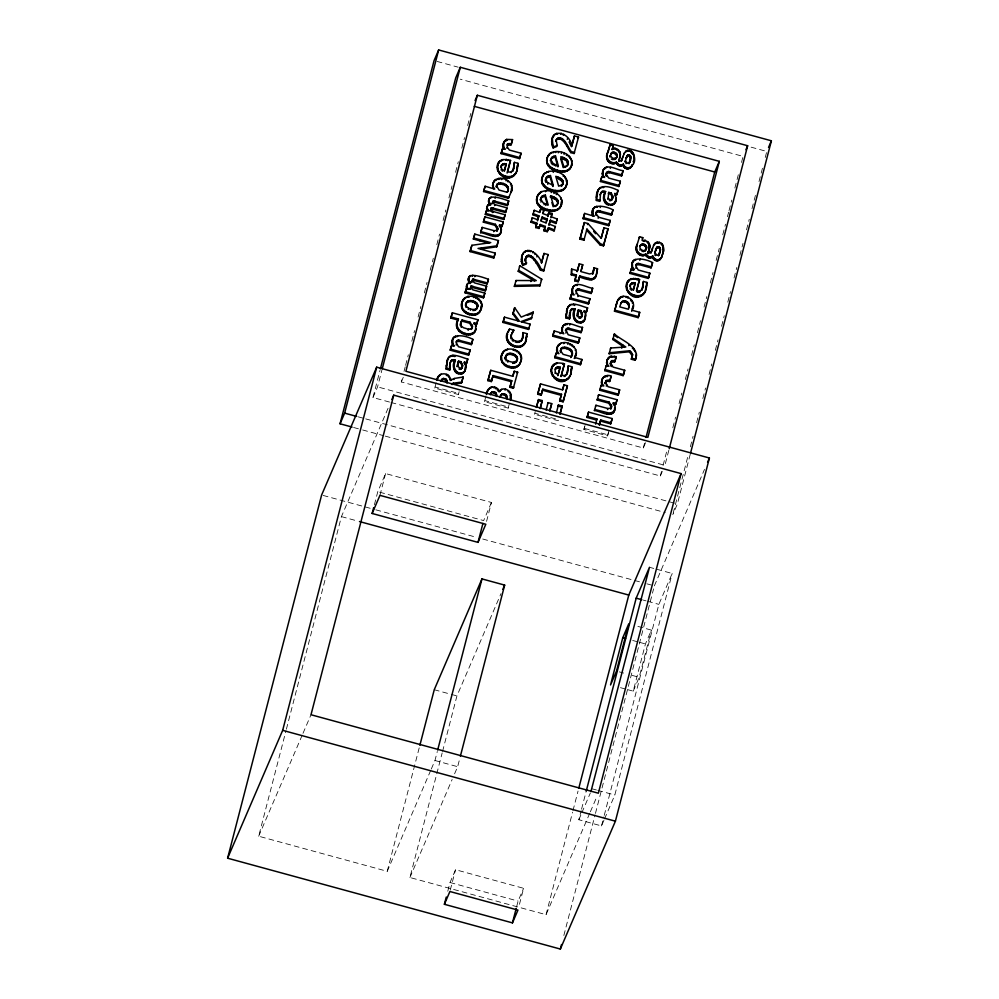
<?xml version="1.0" encoding="UTF-8"?>
<svg xmlns="http://www.w3.org/2000/svg" width="999" height="999" viewBox="0 0 999 999"><rect width="100%" height="100%" fill="white"/><g stroke="black" fill="none" stroke-linecap="round" stroke-linejoin="round"><path stroke-width="0.75" stroke-dasharray="5 3.75" d="M430.681 770.454L387.237 871.315L258.691 836.213L286.001 730.694M286.388 729.183L341.421 516.62L388.186 408.004M389.523 402.06L372.977 397.54L379.995 370.404M372.977 397.54L377.56 386.875L381.855 370.292M645.591 442.682L643.294 448.002L401.298 381.943L402.472 377.41M404.033 371.378L405.207 366.858M405.594 365.347L408.329 354.795M411.838 341.208L414.573 330.657M418.094 317.083L420.816 306.518M424.338 292.944L427.072 282.392M430.194 270.329L433.316 258.254M436.825 244.68L439.56 234.128M443.081 220.554L445.804 209.99M448.938 197.927L452.06 185.864M455.569 172.29L458.304 161.726M461.813 148.152L464.547 137.6M467.669 125.524L470.791 113.461M374.4 504.757L377.784 491.683L385.577 473.563L491.458 502.472L485.814 524.263M379.945 495.354L385.577 473.563M434.752 388.074L435.202 387.038L458.866 393.494L458.429 394.53L434.752 388.074L436.126 382.767M458.429 394.53L459.165 391.683M484.515 401.66L484.965 400.624L508.628 407.08L508.179 408.116L484.515 401.66L486.038 395.779M387.237 871.315L419.493 746.753M508.179 408.116L509.627 402.56M431.293 769.03L434.965 760.501L437.3 751.498M589.747 813.211L546.053 914.672L409.927 877.509L442.17 752.946M442.557 751.448L456.93 695.916L500.986 593.631M534.527 414.285L534.964 413.249L558.641 419.717L558.191 420.741L534.527 414.285L535.239 411.551M454.595 773.8L457.654 766.695L459.99 757.692M447.777 891.22L450.037 882.504L455.544 869.717L523.601 888.298L518.718 907.192M450.274 890.059L455.544 869.717M608.741 431.993L607.554 435.876L583.891 429.42L584.989 425.137M583.891 429.42L585.064 425.537M607.554 435.876L608.666 431.605M516.595 906.892L518.094 901.086L523.601 888.298M643.294 448.002L644.855 441.97M546.053 914.672L572.589 812.162M572.976 810.651L578.046 791.058M391.021 402.46L660.339 475.986L661.513 471.466M663.074 465.434L667.357 448.851M672.827 427.747L675.561 417.195M679.07 403.633L681.805 393.082M685.314 379.508L688.049 368.956M691.558 355.382L694.293 344.83M697.414 332.779L700.536 320.716M704.045 307.143L706.78 296.591M710.289 283.029L713.024 272.477M716.146 260.414L719.268 248.351M722.776 234.777L725.511 224.226M727.459 216.696L728.633 212.175M729.02 210.664L731.755 200.112M734.877 188.049L739.16 171.466M741.508 162.425L743.069 156.393L460.214 79.171M668.831 450.262L664.922 465.334L377.56 386.875M603.933 820.304L601.51 825.923L578.833 819.729L581.168 810.676M581.555 809.178L586.238 791.083M563.848 935.489L595.054 814.934M595.454 813.423L653.571 588.886M673.189 513.124L688.398 454.358M690.346 446.815L693.081 436.263M696.59 422.702L699.325 412.162M702.834 398.589L705.556 388.049M709.078 374.488L711.8 363.936M715.309 350.374L718.044 339.822M721.553 326.261L724.287 315.709M727.796 302.148L730.531 291.596M734.04 278.034L736.775 267.482M739.884 255.432L743.006 243.369M746.515 229.807L749.25 219.268M751.985 208.716L755.494 195.155M759.003 181.593L762.899 166.521M765.246 157.48L766.807 151.448L748.738 146.516M690.259 454.245L677.384 503.971L672.789 514.635M627.547 689.61L633.229 691.158L645.441 643.943L651.41 630.094L637.237 626.223M633.229 691.158L639.185 677.31L651.41 630.094M601.51 825.923L603.858 816.87M604.245 815.371L658.865 604.37L672.165 573.476L655.157 568.831M604.545 818.893L614.822 795.017L672.165 573.476M401.298 381.943L403.596 376.611M258.691 836.213L302.385 734.752M302.997 733.328L311.001 714.747M491.458 502.472L483.653 520.579L377.784 491.683M409.927 877.509L452.147 779.482M660.339 475.986L663.773 467.994M654.357 585.864L704.52 469.368M578.833 819.729L581.243 814.11M581.855 812.699L590.322 793.044M590.359 811.787L597.127 796.066M437.075 61.426L458.154 67.183M584.328 428.384L608.004 434.852M358.191 416.833L364.223 418.481M365.721 418.893L674.375 503.159M353.609 427.485L361.139 429.545M362.637 429.957L383.716 435.714M385.227 436.113L665.272 512.574M649.487 567.282L653.733 568.443M323.127 495.429L374.313 509.415M375.824 509.827L476.698 537.362M482.717 539.01L640.809 582.167M646.828 583.816L651.348 585.039M341.421 516.62L357.967 521.128M643.269 600.112L646.103 600.886M647.514 601.273L658.865 604.37M632.679 640.459L638.361 642.007M639.772 642.394L645.441 643.943M619.343 671.89L623.588 673.051M632.105 675.374L639.185 677.31M620.466 687.674L626.136 689.223M434.253 689.722L449.85 693.98M451.261 694.367L456.93 695.916M592.132 788.823L596.391 789.984M597.814 790.371L614.822 795.017M434.965 760.501L457.654 766.695M450.037 882.504L518.094 901.086"/><path stroke-width="1.5" d="M474.125 332.892L475.399 330.694C470.142 341.071 450.836 330.657 457.904 320.13M474.575 331.868C467.882 337.437 454.258 330.756 457.467 321.441L457.03 322.477M494.617 180.369L493.344 182.567C498.076 172.727 516.77 181.556 511.238 191.833L511.588 188.037M575.287 356.368L574.3 358.529C582.742 348.027 563.236 335.876 557.38 346.84L558.641 344.63M632.105 310.252C638.923 299.55 620.079 289.448 616.87 302.51L617.32 301.473L614.485 311.213L638.149 317.67L639.71 312.325L632.105 310.252L631.668 311.288M517.932 163.324L516.72 171.054L517.932 163.324L514.41 162.362L513.349 169.443L514.41 162.362M571.828 366.758L570.616 374.488L571.828 366.758L568.306 365.796L567.245 372.877L568.306 365.796M642.807 287.512L641.508 290.484L641.957 289.448L639.747 291.146L636.563 291.109L639.56 279.495C613.261 272.64 632.142 312.2 645.516 290.996L645.079 292.02L646.927 282.417L643.418 281.456L642.357 288.549L643.418 281.456M623.401 164.111L622.964 165.147C624.175 170.492 631.605 169.643 632.454 164.523C631.043 169.081 624.387 168.769 623.401 164.111L620.854 165.16L618.843 164.56L616.42 162.1L615.983 163.124C609.465 166.333 603.871 157.642 607.892 152.198L607.442 153.222L610.089 144.83L613.311 145.717L612.15 149.525L613.311 145.717M616.42 162.1C611.301 164.785 605.294 158.966 607.417 153.671L606.967 154.708M652.884 256.031L652.447 257.068C653.271 261.451 659.927 262.25 661.151 257.742C659.09 261.301 653.683 259.827 652.884 256.031L650.337 257.08L648.326 256.481L645.903 254.021L645.466 255.057C638.91 258.266 633.403 249.55 637.374 244.118L636.45 246.628M645.903 254.021C640.784 256.706 634.777 250.899 636.9 245.604M593.581 271.815L593.144 272.852L593.98 267.819L597.514 268.781L595.978 276.086L596.428 275.062C594.43 283.316 584.378 278.421 579.395 276.998L578.159 281.743L574.725 280.806L576.398 275.025L571.69 273.738L571.628 269.068L577.522 270.679L579.295 263.811L582.742 264.747L580.956 271.616L589.61 273.976L593.019 273.164L592.582 274.201L593.98 267.819M620.391 154.158L619.617 158.154L620.391 154.158C620.404 150.337 616.221 147.253 612.599 148.501M649.25 243.519L649.874 246.079L649.1 250.087L648.563 242.457L645.067 240.284L642.082 240.422L642.794 237.637L639.572 236.763L639.135 237.787M497.315 230.382L497.789 228.247L495.429 224.3L483.791 221.116L483.341 222.153L494.992 225.324L497.352 229.27M497.752 229.345L496.865 231.281L497.789 228.247M611.101 408.229L611.588 406.094L609.228 402.147L597.589 398.963L597.14 400L608.791 403.184L611.151 407.117M611.55 407.192L610.664 409.128L611.588 406.094M472.465 326.124L471.965 328.271L472.465 326.124L470.092 322.19L462.05 319.992L460.414 325.599L461.413 321.141M496.765 184.99L496.278 187.15L497.415 183.791C502.297 180.869 511.613 186.189 507.305 192.133L508.266 189.623M560.352 350.287L560.314 351.411L561.45 348.052C567.045 344.792 576.423 351.523 570.691 357.542L571.79 355.357L571.341 356.393M596.241 213.287L596.216 215.509L596.291 212.163L598.513 210.614L611.863 214.111L612.961 209.865C606.306 205.969 588.448 202.198 592.857 215.871L593.206 208.903L592.757 209.94M605.943 175.15L606.43 173.002L606.356 176.336L606.381 174.113M606.081 380.694L605.119 383.628L606.081 380.694L610.039 380.469L611.138 376.211C605.207 372.977 599.063 380.082 602.385 385.614L602.172 379.595M610.239 363.037L610.189 364.048L612.025 360.589L615.109 360.889L616.208 356.618L610.214 356.406L607.255 359.802L608.341 357.767M632.017 165.559C639.235 159.553 630.082 143.107 624 153.821M663.149 245.704L663.661 250.761L661.5 257.48L663.211 251.798L663.149 245.704C661.725 241.234 654.682 240.809 653.483 245.742M610.039 155.582L609.964 157.018L611.937 152.485C614.86 150.999 618.643 154.408 616.608 157.343L617.132 154.87M646.615 246.79L646.091 249.263C648.126 246.328 644.343 242.919 641.42 244.405C637.037 247.14 642.869 253.259 645.978 249.488L644.63 251.336L645.079 250.299M464.21 372.165L465.259 370.105C460.339 380.669 448.526 367.632 455.407 360.189L451.848 360.09L450.512 362.05L451.848 360.09M464.66 371.128C457.929 377.734 450.824 366.496 455.407 360.189M501.136 166.084L501.573 169.006L504.395 171.079L506.306 163.749L502.809 163.886L500.699 167.108M584.015 320.991L585.052 318.943C580.132 329.495 568.319 316.471 575.212 309.028L571.653 308.916L570.304 310.889L571.653 308.916M584.452 319.967C577.734 326.573 570.616 315.334 575.212 309.028M601.173 192.345L600.074 194.992L600.524 193.956L599.924 201.411L596.391 200.449C595.142 184.428 605.269 184.128 618.006 190.347L617.07 193.981L614.635 193.431C622.652 210.876 595.879 207.118 605.631 191.508L602.072 191.408L600.724 193.381L602.072 191.408M614.435 203.484L615.471 201.436C609.927 209.915 600.212 198.401 605.631 191.508M522.952 332.592L522.827 337.65L520.754 341.396L522.377 338.673L522.952 332.592L526.873 333.666L525.399 342.332L526.51 339.335M510.352 392.919L510.402 399.076C514.273 392.257 503.071 384.54 499.063 391.883C497.477 383.766 486.151 386.663 486.413 394.318L488.099 389.985M458.116 362.088L460.576 362.749L461.95 365.384L462.15 367.407L461.063 369.143L462.662 365.422L461.026 361.725L458.566 361.051L457.192 366.558L458.566 361.051M577.272 316.77L577.922 310.914L580.382 311.588L581.942 316.246L579.42 317.17L577.722 315.746L578.359 309.877L580.831 310.552L582.205 313.187L581.518 317.27L582.392 315.209M612.437 197.79L611.288 200.474L612.812 197.702L612.612 195.679L611.238 193.044L608.778 192.37L608.341 193.406L610.801 194.081L612.437 197.79L612.874 196.753M646.166 289.123L645.716 290.147L646.915 283.991M629.22 304.807L628.583 307.892C631.106 304.008 626.286 299.238 622.365 301.361L620.704 303.646L622.365 301.361M506.868 398.851L506.643 395.479L504.383 393.731L501.698 394.18L500.237 396.428L501.698 394.18M496.528 396.466L496.303 393.244L494.18 391.745L491.82 392.033L490.484 394.093L491.82 392.033M466.92 284.815L467.37 289.173C464.997 286.838 467.257 281.543 470.766 282.517L470.317 283.554M486.625 208.679L487.187 206.481L486.625 208.679L487.649 210.826L488.099 209.802L487.062 207.642M468.706 277.909L469.143 282.342C464.135 269.742 484.39 277.947 488.436 279.258L487.05 283.966L473.301 280.244L472.402 280.157L471.978 282.08L472.852 279.121L487.487 282.929M488.986 199.575L489.423 204.008C484.415 191.408 504.67 199.613 508.716 200.924L507.317 205.619L493.581 201.91L492.682 201.81L492.257 203.746L493.131 200.787L507.767 204.595M557.754 202.872L557.642 203.846C559.877 199.5 554.133 196.628 550.674 195.879L550.237 196.915L556.381 200L557.754 202.872L558.204 201.835M557.779 176.935L557.33 177.972L562.212 181.343L562.712 184.266C564.947 179.92 559.203 177.035 555.744 176.299L558.691 186.201L562.624 184.428L561.263 186.376L561.7 185.352M561.388 158.067L566.52 160.827L567.782 164.685C570.017 160.327 564.273 157.455 560.814 156.706L563.761 166.621L563.311 167.645L560.789 159.153M540.372 199.138L540.259 200.112L542.282 195.979L545.354 195.092L548.226 205.045L543.131 202.822L540.709 199.076M545.929 180.469L545.491 181.493L545.891 178.521L547.14 182.355L553.296 185.452L552.859 186.488L549.987 176.548L550.424 175.512L547.352 176.398L545.442 179.545M550.511 159.965L550.399 160.939L552.422 156.806L555.494 155.931L558.366 165.871L553.271 163.649L550.836 159.902M475.711 328.521L475.499 330.294L475.899 325.861L474.25 322.814L473.813 323.851L476.548 324.488L477.947 319.792L452.36 312.799L450.824 318.082L458.004 320.042M497.315 230.245L494.143 230.694L482.167 227.41L480.619 232.692C486.301 232.954 497.365 241.034 500.836 232.605L500.387 233.641L501.248 227.922L499.6 224.925L499.15 225.961L501.898 226.598L503.284 221.903L484.89 216.87L483.341 222.153M615.072 409.215L614.185 411.488L615.047 405.781L613.386 402.784L612.949 403.808L615.684 404.445L617.082 399.75L598.688 394.73L598.239 395.754M452.235 340.684L452.684 339.648L452.909 345.654C447.964 331.73 466.171 335.402 472.877 339.373L471.341 344.643L459.353 341.371L456.193 341.808L458.429 340.122L471.778 343.619M556.83 348.264L557.28 347.24L557.504 353.246L556.593 350.087L557.817 345.804M572.04 289.51L572.477 288.486L572.714 294.493L571.803 291.333L572.927 287.237L572.477 288.274C575.961 279.87 587 287.949 592.682 288.199L591.133 293.481L579.145 290.209L575.998 290.647L578.234 288.948L591.583 292.445M602.459 172.003L602.897 170.979L603.121 176.985L602.222 173.826L603.346 169.73L602.897 170.767C606.381 162.362 617.419 170.429 623.101 170.692L621.553 175.974L609.565 172.702L606.418 173.139L608.653 171.441L622.002 174.937M631.942 263.936L632.379 262.899L632.604 268.906C627.659 254.982 645.866 258.654 652.584 262.625L651.036 267.894L639.048 264.623L635.901 265.06L638.136 263.361L651.485 266.858M503.596 142.982L503.796 149.001L502.897 145.866L504.033 141.758L503.146 144.018M606.805 361.039L607.242 360.002L607.454 366.021L606.555 362.887L607.692 358.778M446.615 362.4L447.627 359.578L446.178 369.118L449.712 370.08L449.862 363.661L450.949 361.026M449.712 370.08L450.299 362.637M566.421 311.238L567.432 308.404L565.971 317.957L569.505 318.918L569.655 312.5M569.505 318.918L570.754 309.852M525.736 257.692L525.262 261.376C525.874 246.166 539.847 263.699 540.859 269.106L544.118 269.992L543.668 271.029L540.409 270.13C537.974 266.321 531.118 250.774 525.299 258.729M556.156 140.185L557.18 145.454L556.73 146.491L553.146 147.914C546.016 128.821 567.932 128.908 571.977 145.529L571.528 146.553L569.717 143.406M492.794 184.003L493.244 182.967L493.369 188.736L492.557 185.714L493.781 181.543M631.018 157.842L629.02 163.736L630.756 156.319L628.184 154.808L625.986 158.267L626.885 156.094M660.501 249.762L658.503 255.657L660.501 249.762L659.54 247.252L656.955 247.19L654.77 252.66M562.35 327.647L562.437 333.379L561.663 330.382L562.787 326.411L561.9 328.683M507.829 190.659C508.803 185.352 500.849 182.655 496.978 184.815L496.328 186.026M561.45 348.052L561.013 349.088C564.885 346.915 572.839 349.613 571.853 354.92L572.302 353.896M465.684 304.52C467.37 298.826 478.471 302.048 477.26 307.68C480.669 300.587 465.134 297.128 465.534 305.582L466.133 303.484M516.883 360.439C517.894 355.269 509.478 352.635 506.131 355.607C509.09 349.638 521.715 356.094 516.071 362.063L517.332 359.403M465.796 365.172L465.247 369.892L465.796 365.172L464.41 362.113L463.973 363.137L466.408 363.698L467.794 359.028C461.888 357.804 449.7 350.599 447.19 360.602M505.157 358.341L505.756 356.243L505.269 359.29L505.606 357.305M585.601 313.998L585.052 318.731L585.601 313.998L584.215 310.939L583.766 311.975L586.201 312.525L587.587 307.854C581.68 306.631 569.505 299.438 566.982 309.44M525.699 260.352L526.311 263.998L522.727 265.422L521.303 261.463L522.452 254.62L522.002 255.657C526.473 243.931 539.91 254.957 541.558 263.037L544.03 253.446L548.114 254.558L543.668 271.029M522.727 265.422L521.928 256.181L521.478 257.218M553.146 147.914L552.347 138.674L551.898 139.71M536.513 199.987C536.925 185.352 561.538 189.573 561.95 201.935C561.55 216.596 536.9 212.375 536.513 199.987L537.924 195.105M541.583 180.407C541.995 165.759 566.608 169.992 567.02 182.355C566.62 197.103 541.97 192.732 541.583 180.407L542.994 175.512M546.653 160.827C547.065 146.079 571.678 150.474 572.09 162.762C571.69 177.522 547.04 173.139 546.653 160.827L547.415 157.692L546.977 158.716M560.551 206.83L561.8 199.962M571.653 163.799L571.328 165.909L571.778 164.872M446.178 369.118L447.065 361.376M515.184 174.513L516.52 171.89C503.196 193.107 484.215 153.559 510.564 160.402L507.554 172.015L510.739 172.04L512.949 170.354L512.499 171.391L513.798 168.419M515.621 173.476C510.089 180.782 495.279 174.338 497.864 165.085L497.427 166.121M571.053 373.464L569.967 376.361L570.417 375.324C556.93 396.566 538.336 356.893 564.46 363.836L561.001 376.486L564.46 363.836M569.08 377.947L569.517 376.91C563.473 384.902 547.327 376.461 552.372 366.795M565.971 317.957L566.858 310.202M596.391 200.449L597.852 190.896L597.402 191.933M644.193 293.606L644.63 292.57C639.098 299.875 624.288 293.444 626.873 284.191L626.423 285.214M521.191 340.372C517.357 343.406 509.852 339.847 511.438 334.603L510.988 335.639L513.836 330.194L509.54 329.033L508.066 332.043L509.54 329.033M461.575 305.319C461.201 289.81 487.624 296.191 480.844 309.715C476.486 321.99 455.469 311.651 462.987 300.474M501.198 358.067C500.824 342.57 527.247 348.951 520.467 362.475C516.108 374.737 495.092 364.41 502.609 353.234M526.073 340.372L526.873 333.666M480.394 310.751L481.718 304.021M520.017 363.511L521.428 358.653M632.18 355.656L629.32 351.785L609.115 353.771L609.552 352.734L629.77 350.749L632.617 354.62L631.331 359.24L635.077 360.264C641.72 347.053 620.991 340.584 614.435 333.903L613.985 334.927L617.682 337.6M525.849 341.296C521.216 354.957 499.537 342.582 508.516 331.006M524.5 343.981L524.937 342.957C519.168 350.936 504.158 343.444 507.579 333.853L507.13 334.89M574.85 357.392L576.061 353.134M510.427 400.149L510.851 398.039M471.066 286.026L470.204 288.961L471.066 286.026L485.701 289.835L486.638 286.201L474.712 282.942L472.427 281.056M491.346 207.68L490.921 209.59L493.194 211.526L492.757 212.562L490.484 210.614L491.346 207.68L505.981 211.501L506.918 207.867L494.992 204.608L492.707 202.71M631.331 359.24L632.617 354.62M227.61 858.203L321.616 495.029L376.685 367.17L709.415 458.004L615.409 821.19L560.339 949.05L227.61 858.203L282.667 730.344L376.685 367.17M352.098 427.072L340.06 423.788L434.066 60.602L438.661 49.95L771.39 140.797L690.646 452.734M340.06 423.788L344.643 413.136L438.661 49.95M380.382 368.893L455.706 77.934L460.289 67.283L747.652 145.742L669.218 448.751M382.242 368.793L460.289 67.283M393.731 395.154L311.001 714.747L598.364 793.206L681.093 473.601L393.731 395.154L391.883 399.438M477.335 95.267L405.894 371.278L647.876 437.35L719.33 161.338L477.335 95.267L475.049 100.587M372.14 513.474L379.945 495.354L485.814 524.263L478.009 542.37L372.14 513.474L373.651 507.654M511.688 190.797L508.391 198.302L483.578 191.521L485.114 186.251L494.705 189.048L493.818 187.7M450.824 318.082L452.36 312.799M483.578 191.521L485.114 186.251M473.339 239.023L474.787 234.103L498.451 240.559L497.102 245.779L478.034 248.426L495.204 253.122L493.756 258.042L470.079 251.586L471.89 245.304L490.771 242.632L473.776 237.999L473.339 239.023L488.823 243.257M470.079 251.586L471.89 245.304M473.776 237.999L474.787 234.103M456.643 340.784L456.168 342.794L458.504 346.728L470.154 349.912L468.606 355.182L450.212 350.162L451.598 345.467L454.345 346.104L453.346 344.63M470.641 287.924L472.914 289.86L484.852 293.119L483.454 297.827L465.059 292.807L466.321 288.624L469.018 289.285L467.819 288.137M493.194 211.526L505.132 214.785L503.733 219.48L485.339 214.46L486.6 210.277L489.298 210.939L488.099 209.802M503.596 142.782L506.555 139.385L512.549 139.598L511.451 143.868L507.492 144.081L507.33 147.14L509.415 150.062L521.053 153.247L519.492 158.629L501.086 153.609L502.534 148.726L505.244 149.301L504.233 147.977M450.212 350.162L451.598 345.467M465.059 292.807L466.321 288.624M480.619 232.692L482.167 227.41M483.791 221.116L484.89 216.87M485.339 214.46L486.6 210.277M501.086 153.609L502.534 148.726M504.333 170.642L506.306 163.749M507.492 144.081L507.042 145.117L511.001 144.892L511.738 142.058M507.105 173.052L509.74 162.887M463.136 377.01L461.838 382.043L453.396 383.166L451.86 384.478L461.388 383.067L463.136 377.01L454.258 378.484L450.199 380.494C450.986 371.541 437.05 371.728 436.875 380.332L438.136 377.098M466.408 363.698L467.794 359.028M468.606 355.182L470.154 349.912M471.341 344.643L472.877 339.373M476.548 324.488L477.947 319.792M483.454 297.827L484.852 293.119M470.616 287.063L485.252 290.871L486.638 286.201M487.05 283.966L488.436 279.258M493.756 258.042L495.204 253.122M481.406 248.014L480.956 249.038L496.665 246.815L497.677 242.894M501.898 226.598L503.284 221.903M503.733 219.48L505.132 214.785M490.896 208.716L505.531 212.525L506.918 207.867M507.317 205.619L508.716 200.924M519.492 158.629L521.053 153.247M487.899 380.656L490.759 370.292L512.899 376.336L514.223 371.241L517.669 372.177L513.324 388.249L509.89 387.312L511.775 380.681L493.069 375.574L491.333 381.593L487.899 380.656L490.759 370.292M502.972 322.44L503.409 321.416L528.995 328.396L528.558 329.433L502.972 322.44L504.07 318.206L504.507 317.17L519.48 321.253L513.299 312.962L514.672 307.655L521.203 317.108L533.216 312.088L531.343 318.669L521.815 322.178M503.409 321.416L504.507 317.17M514.348 286.388L514.797 285.364L540.259 284.877L539.822 285.914L514.348 286.388L516.058 280.507L536.288 280.594L518.693 270.329L518.244 271.366L534.69 280.969M518.244 271.366L519.867 265.771L541.733 279.208L539.822 285.914M548.501 227.61L548.051 228.646L554.045 230.931L554.495 229.895L548.501 227.61L547.252 231.706L543.943 230.794L545.267 226.398L540.197 224.475L538.985 228.459L535.676 227.56L536.513 224.288L530.981 222.178L532.305 217.732L537.849 219.842L538.886 215.821L533.341 213.711L532.904 214.748L538.436 216.858L537.4 220.879M532.904 214.748L534.228 210.302L539.772 212.412L540.571 209.315L543.881 210.227L543.006 213.636L548.064 215.559L547.627 216.583L548.838 212.562L552.16 213.474L551.298 216.795L557.305 219.068L555.968 223.501L549.974 221.216L550.412 220.18L556.418 222.477L555.968 223.501M491.333 381.593L493.069 375.574M518.156 321.104L512.849 313.986L514.672 307.655M539.585 212.412L540.571 209.315M535.676 227.56L536.962 223.252L531.418 221.141L530.981 222.178M538.985 228.459L540.197 224.475M540.983 220.754L542.12 217.045L547.19 218.968L546.141 222.989L541.083 221.066L542.12 217.045M542.844 213.524L543.881 210.227M543.943 230.794L545.267 226.398M546.041 222.677L547.19 218.968M548.064 215.559L548.838 212.562M547.252 231.706L547.789 229.658M549.974 221.216L548.926 225.25L550.412 220.18M550.849 217.819L552.16 213.474M541.47 262.7L544.03 253.446M571.528 146.553L574.45 135.939L578.533 137.05L574.088 153.521L570.829 152.622C567.444 148.714 563.673 135.527 556.331 139.897L556.78 138.861C564.123 134.49 567.882 147.677 571.278 151.598L574.537 152.485L574.088 153.521M571.977 145.529L574.45 135.939M512.787 376.086L514.223 371.241M509.89 387.312L511.775 380.681M419.88 745.254L434.253 689.722L481.968 578.908L504.657 585.102L460.377 756.193M528.558 329.433L530.094 324.151L520.891 321.641L531.78 317.632L531.343 318.669M554.045 230.931L555.382 226.486L549.375 224.213M478.009 542.37L482.904 523.488M437.687 749.999L481.968 578.908M537.662 394.243L540.521 383.878L562.662 389.922L563.985 384.827L567.432 385.764L563.086 401.835L559.652 400.899L561.538 394.268L542.832 389.16L541.096 395.179L537.662 394.243L540.521 383.878M562.35 327.447C565.821 319.043 576.86 327.11 582.542 327.372L581.443 331.618L568.094 328.122L565.871 329.67L568.169 334.74L579.807 337.912L578.271 343.194L552.684 336.201L554.22 330.931L563.811 333.766L562.887 332.342M596.665 214.473L598.588 217.22L610.227 220.404L608.691 225.687L583.104 218.694L584.64 213.424L594.218 216.259L593.306 214.835M552.684 336.201L554.22 330.931M583.104 218.694L584.64 213.424M536.301 407.442L538.511 399.563L542.282 400.587L540.209 408.603M579.882 239.086L580.319 238.049L584.365 239.148L583.916 240.185L579.882 239.086L584.328 222.552L587.961 223.539L601.248 238.386L603.995 227.772L608.041 228.871L603.458 245.879L600.087 244.955L586.525 230.12L586.962 229.083L600.536 243.918L603.908 244.842M536.738 406.406L538.511 399.563M580.319 238.049L584.328 222.552M541.096 395.179L542.832 389.16M540.109 408.291L542.282 400.587M583.916 240.185L586.962 229.083M574.737 357.505L581.93 359.465L580.394 364.735L554.807 357.754L556.193 353.047L558.941 353.683L557.942 352.21M576.448 289.61L575.961 291.621L578.309 295.567L589.947 298.738L588.411 304.021L570.004 299.001L571.403 294.293L574.15 294.93L573.151 293.456M606.805 175.312L608.728 178.059L620.367 181.231L618.831 186.513L600.424 181.493L601.823 176.786L604.57 177.422L603.571 175.949M554.807 357.754L556.193 353.047M570.004 299.001L571.403 294.293M574.725 280.806L576.398 275.025M600.424 181.493L601.823 176.786M580.869 271.278L582.742 264.747M578.159 281.743L579.832 275.961L590.397 278.746L593.019 278.609L595.779 276.361L595.342 277.397M546.128 410.052L548.051 402.634L551.723 403.633L549.812 411.064M560.202 367.182L557.854 375.549L560.202 367.182C554.845 364.947 552.897 373.514 558.291 374.513M550.137 409.128L551.723 403.633M608.778 192.37L608.141 198.227L609.84 199.663L611.725 199.438M601.148 238.087L603.995 227.772M556.343 412.999L558.416 404.995L562.175 406.031L560.052 414.235M562.549 389.672L563.985 384.827M559.652 400.899L561.538 394.268M559.964 413.898L562.175 406.031M563.086 401.835L567.432 385.764M578.271 343.194L579.807 337.912M566.308 328.783L565.422 330.706L567.657 329.146L580.993 332.655L581.73 329.82M586.201 312.525L587.587 307.854M588.411 304.021L589.947 298.738M591.133 293.481L592.682 288.199M603.458 245.879L608.041 228.871M608.691 225.687L610.227 220.404M596.728 211.276L595.841 213.199L598.064 211.638L611.413 215.147L612.961 209.865M618.831 186.513L620.367 181.231M621.553 175.974L623.101 170.692M580.394 364.735L581.93 359.465M444.393 904.295L449.9 891.508L517.957 910.089L512.45 922.876L444.393 904.295L446.278 897.027M586.987 417.42L587.437 416.383L596.94 418.981L596.503 420.017L586.987 417.42L588.548 412.1L612.212 418.569L610.664 423.876L600.362 421.066L599.363 424.925M587.437 416.383L588.548 412.1M614.485 311.213L616.658 303.521L616.208 304.558M614.635 410.464C611.163 418.881 600.087 410.814 594.417 410.539L595.953 405.269L607.941 408.541L611.113 408.104M597.14 400L598.688 394.73M605.569 382.592L608.004 386.675L619.642 389.847L618.081 395.229L599.675 390.209L601.111 385.327L603.833 385.914L602.822 384.578M610.639 363.012L613.074 367.083L624.712 370.267L623.139 375.649L604.745 370.629L606.181 365.746L608.903 366.321L607.892 364.997M609.115 353.771L610.776 348.002L625.811 347.003L613.249 338.461L612.812 339.485L624.387 347.39M612.812 339.485L614.435 333.903M636.351 264.036L635.864 266.034L638.211 269.98L649.85 273.164L648.314 278.434L629.907 273.414L631.306 268.706L634.053 269.343L633.603 270.379L630.856 269.742L631.306 268.706M639.572 236.763L636.925 245.155M595.616 424.125L596.94 418.981M605.169 382.617L606.505 381.206L609.59 381.506L611.138 376.211M611.151 361.101L610.701 362.137L614.66 361.913L616.208 356.618M633.341 289.747L635.302 282.842L631.818 282.979L629.707 286.201L630.144 285.177L630.581 288.099L633.403 290.185L635.302 282.842M629.033 306.868L628.408 309.24L619.742 306.88L621.153 302.61M599.462 425.187L600.799 420.03L611.101 422.852M636.488 290.697L639.56 279.495M610.664 423.876L612.212 418.569M615.684 404.445L617.082 399.75M618.081 395.229L619.642 389.847M623.139 375.649L624.712 370.267M638.149 317.67L639.71 312.325M648.314 278.434L649.85 273.164M651.036 267.894L652.584 262.625M512.45 922.876L516.221 908.353M646.028 437.45L714.735 171.99L719.33 161.338M578.833 788.036L628.783 595.067L681.093 473.601M622.764 637.749L610.539 684.964L616.508 671.116L628.721 623.9L622.764 637.749L625.599 638.523M586.238 791.083L636.176 598.176L649.487 567.282L590.921 791.633M560.339 949.05L561.513 944.53M622.976 156.269L621.341 161.214L624.45 152.785M652.459 248.189L650.824 253.134L653.933 244.705M516.071 172.927L517.157 170.017M464.81 371.141L465.696 368.868M584.615 319.967L585.489 317.694M499.95 397.327L500.686 395.392M474.95 331.73L475.949 329.258M620.054 157.13L618.681 159.84L619.218 160.527L620.017 160.964L622.165 159.378M648.463 251.736L648.913 250.699L648.264 253.484L647.714 252.797L649.537 249.051M490.259 394.755L490.921 393.057M655.469 250.187L656.368 248.027M504.682 140.747L504.245 141.771L507.33 140.097M502.897 145.866L503.346 144.83M505.082 140.984L505.531 139.947M503.134 147.527L503.583 146.491M506.106 140.422L506.555 139.385M498.476 163.361L498.039 164.398L499.338 161.938M497.14 167.982L497.577 166.945M500.399 160.802L498.888 162.962M507.917 144.605L508.366 143.569M497.252 169.755L497.689 168.719M501.648 159.977L501.211 161.014L503.071 159.453M506.893 148.177L507.33 147.14M509.228 144.505L509.665 143.481M497.739 171.416L498.189 170.379M492.557 185.714L493.007 184.69M501.748 164.785L501.298 165.809L503.896 164.523L505.856 164.773M512.1 140.634L512.549 139.598M494.168 181.393L495.691 179.458M498.601 172.927L499.05 171.89M492.782 187.288L493.219 186.251M502.372 164.91L502.809 163.886M511.001 144.892L511.451 143.868M501.136 170.042L501.573 169.006M499.8 174.276L500.237 173.239M503.896 164.523L504.345 163.486M488.536 200.612L489.76 197.989M505.856 160.29L506.293 159.253M488.399 201.786L488.848 200.762M490.372 197.465L489.323 199.026M498.076 179.495L498.513 178.459M486.75 207.517L488.586 204.445L491.046 204.183L489.86 202.972M490.671 198.139L491.121 197.103M502.26 171.229L502.709 170.192M487.737 205.232L487.287 206.269L488.586 204.445M488.686 202.897L489.135 201.86M496.978 184.815L497.415 183.791M501.323 175.449L501.76 174.425M507.604 160.639L508.054 159.603M499.8 179.395L500.237 178.359M486.913 209.753L487.362 208.716M489.697 204.108L489.26 205.132L490.596 205.207M498.226 184.141L498.676 183.104M501.698 179.57L502.135 178.534M503.146 176.423L503.583 175.399M500.137 184.016L500.586 182.979M510.114 161.426L510.564 160.402M493.581 201.91L494.018 200.874M495.067 198.351L495.516 197.315M490.484 210.614L490.921 209.59M505.244 177.16L505.694 176.124M491.795 208.816L492.232 207.78M494.792 202.198L495.242 201.174M502.784 184.515L503.234 183.479M493.007 209.103L493.444 208.079M494.542 205.632L494.992 204.608M479.87 240.809L480.319 239.785M507.417 177.597L507.854 176.561M506.068 180.831L506.518 179.795M505.282 185.527L505.731 184.503M511.151 172.69L511.588 171.653M513.861 166.633L514.298 165.597M509.39 177.66L509.827 176.623M507.954 181.893L508.404 180.869M506.993 186.963L507.442 185.926M511.151 177.372L511.6 176.336M507.542 187.8L507.979 186.763M468.256 278.946L469.493 276.336M468.131 280.132L468.568 279.096M469.043 277.36L470.092 275.799M512.712 176.736L513.161 175.712M517.457 165.934L517.907 164.897M507.867 188.699L508.304 187.675M468.406 281.231L468.856 280.195M470.841 275.449L469.655 276.835M517.332 167.645L517.769 166.608M507.967 189.66L508.404 188.636M514.06 175.787L514.51 174.75M466.346 287.013L466.783 285.989M510.539 184.653L510.976 183.616M517.082 169.38L517.532 168.356M466.633 288.099L467.082 287.063M468.981 283.479L469.418 282.442M472.315 276.261L472.764 275.225M511.251 186.276L511.7 185.24M494.992 225.324L495.429 224.3M461.9 303.334L462.35 302.31M462.537 301.511L463.873 298.938M463.424 299.975L464.997 297.714M472.402 280.157L472.852 279.121M511.588 189.897L512.025 188.873M493.706 231.718L494.143 230.694M508.391 198.302L508.828 197.265L484.028 190.497M461.65 307.18L462.025 304.283M473.301 280.244L473.751 279.221M474.8 276.686L475.237 275.662M492.969 236.064L493.419 235.027L497.365 235.289L500.199 233.616L499.762 234.653M462.112 308.903L462.1 306.144M471.516 287.15L471.953 286.126M496.928 228.084L497.365 227.048M474.513 280.544L474.962 279.508M467.932 296.216L467.495 297.252L469.293 297.003M458.454 319.006L457.467 321.166L458.454 319.006L451.261 317.045M456.68 324.4L457.13 323.376M462.912 310.452L462.549 307.867M472.727 287.45L473.176 286.413M466.508 302.847L466.958 301.81M505.531 212.525L505.981 211.501M456.68 326.273L457.117 325.237M467.145 302.272L467.582 301.236M495.704 236.451L496.153 235.414M467.919 301.86L468.369 300.824M500.137 227.447L500.586 226.411M457.018 328.034L457.467 326.998M464.048 311.825L464.498 310.801L463.361 309.428M466.009 307.405L465.984 304.545M453.121 338.411L452.684 339.448L453.758 337.412M496.915 236.326L497.365 235.289M451.998 342.495L452.447 341.471M454.557 336.638L453.309 338.436M500.811 228.958L501.248 227.922M457.742 329.645L458.179 328.621M469.917 301.573L470.354 300.537M498.014 235.989L498.451 234.952M460.452 323.626L460.901 322.602M460.964 322.178L462.05 319.992M455.494 336.076L455.057 337.113L456.131 336.775M460.302 324.638L460.751 323.601M452.247 344.131L452.697 343.094M465.522 313.012L465.971 311.988L464.498 310.801M498.963 235.427L499.4 234.403M501.51 229.558L500.836 232.405L501.286 231.368M437.687 378.122L438.948 375.799M438.499 376.835L439.922 374.787M458.841 331.119L459.29 330.082M468.206 309.403L468.643 308.379L466.446 306.368M473.526 297.552L473.963 296.516M498.014 241.596L498.451 240.559M441.071 374.076L439.473 375.824M461.276 327.335L460.851 324.563M457.342 336.651L457.792 335.614M467.307 313.986L467.744 312.949L465.971 311.988M448.326 358.104L447.877 359.141L449.138 356.955M472.49 301.998L472.927 300.974M496.665 246.815L497.102 245.779M449.65 357.13L450.087 356.106M460.327 332.392L460.764 331.368M446.066 365.946L446.516 364.922M456.943 341.296L457.38 340.259M470.392 310.252L470.829 309.228L474.513 309.553L476.898 308.279L476.448 309.303L477.709 306.643M475.561 298.264L476.011 297.24M450.724 356.581L451.173 355.544M456.143 345.017L456.58 343.981M457.992 341.146L458.429 340.122M469.355 314.697L469.805 313.674C473.813 315.035 479.133 314.048 480.844 309.715M474.725 302.872L475.174 301.835M441.645 379.945L443.306 378.396L446.253 379.258L447.402 381.993L446.953 383.029L445.816 380.294L444.418 379.57L442.857 379.433L440.734 381.118M451.948 356.318L452.385 355.282M462.212 333.466L462.662 332.43M442.857 379.433L443.306 378.396M459.353 341.371L459.79 340.347M477.347 299.225L477.784 298.202M453.296 356.343L453.733 355.307M472.989 310.664L473.426 309.628M449.425 366.858L449.875 365.821M471.615 315.172L472.065 314.136M476.386 304.108L476.835 303.072M444.418 379.57L444.867 378.546M451.411 361.114L452.984 359.727M474.075 310.589L474.513 309.553M446.353 375.399L446.803 374.363M454.782 356.631L455.219 355.594M476.948 304.857L477.397 303.833M478.833 300.412L479.27 299.375M464.535 334.278L464.985 333.254M472.015 327.148L469.655 323.214L470.092 322.19M475.462 309.29L475.012 310.327L475.811 309.89M477.297 305.719L477.734 304.683M447.365 375.961L447.814 374.937M452.535 360.764L453.858 360.926L454.308 359.89M473.663 315.259L474.1 314.235M477.41 306.656L477.847 305.632M445.816 380.294L446.253 379.258M479.995 301.773L480.432 300.749M468.144 330.282L468.581 329.258L471.765 328.446L471.316 329.483L472.415 327.235M485.252 290.871L485.701 289.835M466.583 334.727L467.033 333.691M446.665 381.468L447.102 380.432M454.37 363.536L454.807 362.5M475.474 315.01L475.924 313.973M448.851 377.472L449.3 376.436M453.946 365.622L454.395 364.585M480.806 303.321L481.256 302.297M471.59 325.961L472.04 324.937M552.859 137.113L552.422 138.149L553.571 135.777M453.833 367.482L454.283 366.446M477.06 314.423L477.497 313.386M553.121 136.801L554.445 134.665M468.494 334.89L468.931 333.866M551.573 141.846L552.022 140.822M453.983 369.118L454.433 368.082M449.625 379.37L450.074 378.334M555.481 133.804L553.995 135.689M478.409 313.511L478.846 312.475M481.356 306.93L481.805 305.894M551.723 143.956L552.16 142.919M454.383 370.529L454.82 369.505M479.52 312.287L479.97 311.251M481.031 308.928L481.468 307.904M556.68 133.217L556.243 134.253L557.592 133.941M457.442 364.672L457.892 363.636M470.217 334.802L470.666 333.766M451.136 380.269L451.573 379.233M455.007 371.715L455.457 370.691M548.064 155.931L547.614 156.968L549 154.42M552.272 145.991L552.709 144.955M471.74 334.428L472.19 333.404M475.462 326.885L475.899 325.861M550.262 153.184L548.563 155.444M455.856 372.664L456.306 371.64M460.576 362.749L461.026 361.725M473.051 333.803L473.489 332.767M546.815 162.812L547.102 159.79M557.305 139.086L557.754 138.049M453.821 379.508L454.258 378.484M551.423 153.309L551.86 152.285M456.918 373.376L457.355 372.352M459.178 369.368L459.627 368.344L461.513 368.119M547.427 164.66L547.252 161.776M558.516 138.761L558.953 137.725M452.959 384.19L453.396 383.166M560.739 134.228L561.188 133.192M541.908 178.309L542.345 177.273M542.544 176.548L543.931 174.001M458.129 373.851L458.578 372.827M553.359 152.76L553.796 151.723M460.214 369.468L460.651 368.444M461.95 365.384L462.4 364.348M551.498 157.73L551.048 158.754L555.057 156.955L555.494 155.931M545.204 172.765L543.493 175.037M559.84 138.898L560.289 137.862M551.985 157.842L552.422 156.806M462.212 366.458L462.662 365.422M548.488 166.333L548.926 165.31L547.864 163.624M461.725 368.444L462.587 366.383M541.745 182.392L542.032 179.37M546.353 172.902L546.79 171.865M553.309 157.243L553.758 156.206M551.011 162.874L551.46 161.838M555.644 152.56L556.093 151.523M561.376 139.485L561.825 138.449M563.286 135.315L563.723 134.278M460.539 374.138L460.989 373.102M542.357 184.241L542.182 181.356M464.797 364.61L465.247 363.586M536.838 197.889L537.275 196.853M537.474 196.129L538.861 193.581M549.974 167.844L550.424 166.821L548.926 165.31M552.21 162.762L551.773 163.799L552.834 164.685L553.271 163.649M461.625 373.951L462.075 372.927M548.289 172.34L548.726 171.304M546.428 177.31L545.991 178.346L549.987 176.548M538.424 194.618L540.134 192.357M545.329 180.519L545.766 179.495M546.915 177.422L547.352 176.398M462.612 373.564L463.049 372.54M543.419 185.926L543.856 184.89L542.794 183.204M562.862 140.584L563.311 139.56M536.675 201.973L536.962 198.963M465.522 367.957L465.971 366.92M463.474 372.977L463.911 371.94M541.72 191.446L539.685 193.381M558.304 152.772L558.753 151.736M548.239 176.823L548.688 175.787M545.941 182.455L546.391 181.431M533.778 211.338L534.228 210.302M551.91 169.181L552.347 168.144L550.424 166.821M537.287 203.821L537.112 200.949M544.917 187.437L545.354 186.401L543.856 184.89M554.195 165.509L554.645 164.473M531.855 218.769L532.305 217.732M564.535 142.557L564.984 141.521M541.358 196.89L540.921 197.927L544.917 196.129L545.354 195.092M461.388 383.067L461.838 382.043M541.845 197.015L542.282 195.979M538.349 205.507L538.786 204.47L537.724 202.797M547.764 184.266L548.201 183.229M561.338 153.421L561.775 152.385M567.257 139.373L567.707 138.337M553.234 172.352L553.683 171.316M554.245 170.317L554.682 169.281C559.89 171.353 568.056 172.702 571.128 166.633L570.691 167.67M555.894 166.259L556.331 165.222M540.871 202.048L541.321 201.011M543.169 196.403L543.618 195.379M545.504 191.733L545.953 190.697M546.84 188.761L547.277 187.737L545.354 186.401M539.847 207.018L540.284 205.981L538.786 204.47M566.62 145.729L567.07 144.693M562.4 158.391L562.849 157.355M564.06 154.333L564.497 153.297M569.105 142.358L569.555 141.321M556.967 171.229L557.405 170.192M549.175 189.897L549.612 188.873C554.82 190.934 562.986 192.283 566.058 186.214L565.621 187.25M541.77 208.354L542.207 207.317L540.284 205.981M538.436 216.858L538.886 215.821M544.055 204.67L544.505 203.646M523.151 253.284L522.702 254.308L524.025 252.173M564.098 159.128L564.535 158.092M521.153 259.353L521.603 258.329M536.513 224.288L536.962 223.252M525.062 251.311L524.625 252.347L526.261 250.724M566.396 155.457L566.833 154.42M521.303 261.463L521.74 260.427M559.977 171.878L560.427 170.841M545.754 205.419L546.191 204.395M551.198 192.595L551.648 191.558M551.898 190.809L552.335 189.773M519.418 266.808L519.867 265.771M544.105 209.49L544.542 208.454C549.75 210.514 557.917 211.863 560.988 205.806M565.471 159.952L565.909 158.916M521.853 263.499L522.29 262.462M527.185 251.448L527.622 250.412M566.52 160.827L566.97 159.79M559.028 178.709L559.465 177.685M568.319 156.781L568.768 155.757M562.637 172.078L563.074 171.054M570.829 152.622L571.278 151.598M515.609 281.543L516.058 280.507M525.924 257.405L526.361 256.368M528.683 251.436L529.133 250.399M567.282 161.751L567.719 160.727M525.112 260.052L525.561 259.028M566.77 165.759L565.022 167.395L567.694 164.847L567.245 165.884L568.231 163.649M526.885 256.593L527.335 255.557M552.26 197.552L552.709 196.528M553.921 193.494L554.37 192.47M554.907 191.458L555.357 190.434M546.828 210.389L547.265 209.365M578.084 138.087L578.533 137.05M560.402 179.533L560.839 178.496M567.732 162.725L568.181 161.688M569.817 158.304L570.267 157.268M528.096 256.268L528.533 255.232M567.894 163.699L568.344 162.675M530.319 251.736L530.769 250.699M564.922 171.89L565.372 170.854M561.45 180.407L561.9 179.383M563.249 176.373L563.698 175.337M553.958 198.302L554.395 197.265M529.42 256.406L529.87 255.369M570.879 159.977L571.316 158.953M556.256 194.63L556.705 193.594M557.567 191.671L558.004 190.634M562.212 181.343L562.649 180.307M549.837 211.051L550.287 210.015M566.87 171.316L567.32 170.292M555.332 199.113L555.769 198.089M562.662 182.305L563.111 181.269M571.49 161.826L571.94 160.789M564.747 177.884L565.197 176.848M530.956 256.993L531.406 255.956M532.867 252.822L533.304 251.785M562.824 183.292L563.274 182.255M568.481 170.417L568.918 169.38M559.852 191.471L560.302 190.434M556.381 200L556.83 198.963M569.742 169.181L570.192 168.144M566.246 178.534L566.421 181.406L566.87 180.369M552.497 211.251L552.934 210.215M532.442 258.104L532.892 257.068M557.142 200.924L557.579 199.887M558.091 202.822L557.105 205.045L557.554 204.021L554.882 206.568L556.193 205.969M561.8 190.909L562.25 189.872M534.964 254.533L535.414 253.496M557.592 201.885L558.041 200.861M563.411 189.997L563.848 188.961M567.02 182.355L566.258 185.489L566.708 184.465M554.782 211.051L555.232 210.027M564.672 188.761L565.122 187.737M534.115 260.065L534.565 259.028M560.739 199.151L561.176 198.114M556.73 210.489L557.18 209.465M536.85 256.88L537.287 255.844M512.849 313.986L513.299 312.962M558.341 209.578L558.778 208.554M561.513 202.972L561.95 201.935M559.602 208.354L560.052 207.317M536.213 263.237L536.65 262.2M561.188 205.082L561.638 204.046M531.243 278.983L531.68 277.959M556.855 220.092L557.305 219.068M506.78 336.938L507.23 335.901M530.856 281.581L531.306 280.557M506.83 338.886L507.28 337.862M554.932 227.522L555.382 226.486M507.255 340.709L507.704 339.672M501.523 356.094L501.973 355.057M502.16 354.258L503.496 351.698M504.62 350.474L503.046 352.734M508.029 342.357L508.479 341.321M512.362 332.305L511.913 333.329L513.836 330.194M510.801 336.788L511.251 335.764M487.649 391.021L488.886 388.773M501.273 359.94L501.648 357.043M511.301 336.85L511.126 338.873L511.575 337.849M505.531 350.599L505.969 349.563M488.436 389.81L489.785 387.849M540.409 270.13L540.859 269.106M509.153 343.818L509.59 342.782M489.335 388.886L490.796 387.225M501.735 361.663L501.723 358.903M547.664 255.594L548.114 254.558M507.117 350.012L507.554 348.976M491.933 386.875L490.347 388.249M512.275 340.572L512.724 339.535M502.534 363.211L502.172 360.627M510.601 345.08L511.051 344.043M506.755 355.02L507.205 353.996M507.542 354.62L507.992 353.584M513.149 341.246L513.598 340.222M503.671 364.585L504.12 363.549L502.984 362.175M494.105 388.112L494.555 387.075M512.362 346.104L512.812 345.067M491.371 393.069L492.919 391.62M506.181 360.926L505.719 358.266M541.283 280.244L541.733 279.208M509.54 354.333L509.977 353.296M505.144 365.771L505.594 364.735L504.12 363.549M515.397 342.22L515.834 341.196M492.47 392.657L493.731 392.782L494.18 391.745M495.791 388.786L496.228 387.749M507.829 362.162L508.266 361.126L506.63 359.89M514.435 346.84L514.872 345.804M513.149 350.312L513.586 349.275M516.67 342.47L517.12 341.446M496.728 394.63L496.278 395.654L494.967 393.331L495.417 392.295M497.177 389.822L497.627 388.786M506.93 366.733L507.367 365.709L505.594 364.735M512.112 354.757L512.549 353.721M517.857 342.507L518.306 341.471M495.854 394.28L496.303 393.244M516.62 347.277L517.057 346.241M515.184 351.024L515.634 349.987M519.393 341.296L518.943 342.332L519.905 341.958M498.151 391.208L498.601 390.172M522.652 334.865L523.089 333.828M508.978 367.457L509.415 366.421C513.436 367.794 518.756 366.808 520.467 362.475M514.348 355.632L514.785 354.595M522.689 336.176L523.126 335.152M533.216 312.088L532.779 313.112L527.435 315.347M522.602 337.475L523.051 336.451M500.062 390.422L499.612 391.446L501.51 389.36M518.606 347.327L519.055 346.291M521.453 340.659L521.89 339.623M522.827 337.65L522.002 339.747M516.97 351.985L517.407 350.949M512.612 363.424L513.049 362.387L516.52 361.026M511.238 367.919L511.688 366.895M516.008 356.868L516.458 355.831M529.657 325.187L530.094 324.151M520.404 347.003L520.841 345.966M513.698 363.349L514.135 362.312M516.57 357.617L517.02 356.581M518.456 353.159L518.893 352.135M514.635 363.087L515.084 362.05M521.99 346.328L522.427 345.304M516.92 358.466L517.357 357.442M515.434 362.649L515.871 361.613M513.286 368.019L513.723 366.983M517.032 359.415L517.47 358.379M523.351 345.329L523.801 344.293M526.535 337.5L526.985 336.476M519.617 354.533L520.054 353.496M501.248 395.204L502.947 393.631M610.089 144.83L608.066 151.985L608.503 150.961M505.069 390.134L505.506 389.098M515.097 367.769L515.546 366.733M520.429 356.081L520.879 355.045M502.497 394.667L503.946 394.767L504.383 393.731M606.693 156.206L607.142 155.182M606.668 157.655L607.105 156.618M516.683 367.182L517.12 366.146M520.891 357.804L521.341 356.78M606.88 159.003L607.33 157.967M507.055 396.978L506.618 398.014L505.269 395.417L505.719 394.38M518.031 366.258L518.469 365.234M519.143 365.035L519.592 364.011M607.342 160.227L607.779 159.191M520.654 361.688L521.091 360.651M508.091 391.583L508.528 390.547M603.533 169.768L603.97 168.731M506.193 396.516L506.643 395.479M602.222 173.826L602.659 172.79M611.038 153.297L610.601 154.333L611.937 152.485M604.77 167.957L604.333 168.993L606.793 167.058M608.041 161.314L608.478 160.277M517.22 373.214L517.669 372.177M605.269 168.431L605.719 167.407M613.661 149.201L614.11 148.177M602.459 175.449L602.909 174.425M509.14 392.644L509.59 391.62M611.5 153.509L613.136 152.148M608.99 162.25L609.427 161.214M615.134 149.4L615.584 148.364M598.538 189.423L598.101 190.459L599.363 188.274M612.687 153.172L614.11 153.346L614.56 152.31M596.828 193.731L597.277 192.695M610.164 162.999L610.614 161.963M510.364 395.467L510.814 394.43M513.324 388.249L513.773 387.225L510.327 386.288M598.913 189.31L600.312 187.425M596.278 197.278L596.728 196.241M615.596 158.379L615.147 159.403L616.495 157.567L613.049 158.566L612.612 159.603L611.376 159.053M510.526 397.165L510.976 396.141M607.155 172.615L607.604 171.591M616.683 155.894L615.309 153.871L615.759 152.847M611.588 163.536L612.037 162.5M608.204 172.477L608.653 171.441M618.156 149.613L617.719 150.649L616.545 149.912M602.16 187.637L602.609 186.613M610.302 168.356L610.751 167.32M613.973 159.753L614.422 158.716M616.208 154.733L616.658 153.709M592.32 211.176L592.757 210.14M593.831 207.904L593.394 208.941L595.579 206.568M612.924 163.786L613.374 162.75M592.082 212.874L592.519 211.85M594.193 208.167L594.63 207.13M609.565 172.702L610.014 171.666M587.512 224.575L587.961 223.539M603.508 187.662L603.958 186.626M592.27 214.423L592.719 213.386M614.085 163.749L614.522 162.725M619.767 151.598L619.318 152.635L618.643 151.561M596.653 206.231L596.216 207.268L597.427 207.143M601.623 192.445L603.196 191.059M619.755 153.846L620.192 152.81M602.759 192.083L604.083 192.245L604.52 191.209M622.964 165.147L619.505 166.059L616.683 164.061L617.132 163.037M619.892 156.631L620.342 155.607M571.628 269.068L571.241 274.775L575.948 276.061M597.015 211.788L597.464 210.752M618.781 161.563L619.218 160.527M604.582 194.855L605.032 193.831M617.482 164.91L617.919 163.873M604.17 196.94L604.607 195.904M598.064 211.638L598.513 210.614M600.162 207.53L600.611 206.493M571.241 274.775L571.69 273.738M604.045 198.801L604.495 197.765M618.393 165.597L618.843 164.56M599.425 211.863L599.875 210.839M604.208 200.437L604.645 199.413M619.505 166.059L619.954 165.035M625.461 152.123L625.898 151.086M604.595 201.86L605.044 200.824M626.323 151.586L626.773 150.549M620.416 166.196L620.854 165.16M598.139 218.257L598.588 217.22M627.722 150.237L627.285 151.274L628.309 151.186M605.232 203.047L605.669 202.01M579.295 263.811L577.072 271.703L577.522 270.679M621.316 166.084L621.765 165.047M607.692 199.263L608.141 198.227M622.19 165.734L622.627 164.71M606.081 203.996L606.53 202.959M610.801 194.081L611.238 193.044M629.47 162.7L627.622 163.312L625.386 160.951L624.949 161.975L627.472 155.27M629.395 151.373L629.845 150.337M627.022 156.306L628.184 154.808M607.13 204.708L607.579 203.671M623.613 166.521L624.063 165.484M609.39 200.699L609.84 199.663M627.747 155.844L629.07 154.82M631.056 150.824L630.606 151.848L633.229 154.808L633.666 153.771M624.375 167.557L624.825 166.533M625.936 163.674L626.373 162.637M608.354 205.182L608.791 204.146M573.563 286.238L573.114 287.275L574.35 285.464M610.426 200.799L610.876 199.763M612.175 196.703L612.612 195.679M630.581 158.866L630.057 155.332M571.803 291.333L572.24 290.297M631.68 152.585L632.117 151.561M625.299 168.319L625.749 167.283M611.937 199.763L612.812 197.702M630.307 157.355L630.756 156.319M572.052 292.957L572.489 291.933M579.395 276.998L579.832 275.961M632.567 153.584L633.004 152.547M575.936 285.602L576.386 284.565M610.764 205.457L611.201 204.42M626.435 168.794L626.885 167.757M615.022 195.941L615.459 194.905M630.282 160.964L630.731 159.927M629.732 162.6L630.169 161.563M577.147 285.477L577.584 284.453M618.006 190.347L616.62 195.017L617.07 193.981M568.119 306.943L567.682 307.967L568.943 305.781M611.85 205.282L612.3 204.246M627.472 168.956L627.921 167.919M612.824 204.895L613.274 203.858M633.653 156.269L634.103 155.245M569.442 305.969L569.892 304.932M628.483 168.856L628.933 167.82M565.871 314.785L566.308 313.748M576.735 290.122L577.185 289.098M613.686 204.296L614.135 203.259M616.196 198.239L615.459 201.224L615.908 200.187M633.841 157.967L634.278 156.93M570.529 305.407L570.978 304.383M629.457 168.481L629.907 167.445M575.936 293.843L576.386 292.819M577.797 289.985L578.234 288.948M630.369 167.807L630.819 166.783M634.178 158.841L633.316 161.975L633.766 160.939M631.231 166.845L631.668 165.809M563.424 325.412L562.974 326.448L564.21 324.638M560.077 333.678L560.526 332.655M561.663 330.382L562.112 329.358M579.145 290.209L579.595 289.173M611.413 215.147L611.863 214.111M565.159 324.076L564.71 325.112L565.796 324.775M573.089 305.17L573.538 304.133M561.85 331.93L562.3 330.894M569.23 315.684L569.68 314.648M577.859 296.603L578.309 295.567M600.087 244.955L600.536 243.918M571.203 309.952L572.777 308.566M574.575 305.457L575.024 304.433M567.007 324.65L567.444 323.614M572.34 309.59L573.663 309.752L574.113 308.716M556.593 350.087L557.042 349.051M558.204 345.666L559.727 343.731M556.843 351.71L557.28 350.686M566.608 329.295L567.045 328.259M561.026 343.094L559.278 344.755M574.163 312.362L574.612 311.338M588.374 279.445L588.811 278.409M565.796 333.017L566.246 331.98M573.751 314.448L574.2 313.411M567.657 329.146L568.094 328.122M569.742 325.037L570.192 324.001M573.638 316.308L574.075 315.272M593.481 270.766L593.93 269.742M551.323 369.555L551.76 368.531M551.923 367.832L553.234 365.372M589.947 279.77L590.397 278.746M573.788 317.944L574.225 316.92M551.036 371.416L551.473 370.379M569.005 329.383L569.455 328.346M552.784 366.396L554.295 364.235M574.175 319.368L574.625 318.331M551.148 373.189L551.585 372.152M563.823 343.656L564.273 342.632M577.922 310.914L578.359 309.877M591.346 279.845L591.783 278.808M555.544 363.411L553.858 365.272M562.262 348.401L562.712 347.365M577.247 313.511L577.697 312.475M560.726 352.597L560.751 350.374M574.812 320.554L575.249 319.518M576.997 315.397L577.434 314.36M551.635 374.85L552.085 373.813M592.569 279.645L593.019 278.609M556.518 363.911L556.955 362.887M597.514 268.781L596.903 272.24L597.352 271.216M593.643 279.158L594.08 278.134M555.644 368.219L555.194 369.243L557.792 367.957L559.752 368.206M564.173 348.276L564.622 347.252M575.661 321.503L576.111 320.467M594.567 278.409L595.004 277.385M552.497 376.361L552.934 375.324M580.382 311.588L580.831 310.552M556.268 368.344L556.705 367.32M596.49 274.5L596.94 273.464M576.71 322.215L577.16 321.178M555.032 373.476L555.469 372.44M567.794 344.28L568.231 343.244M578.983 318.206L579.42 317.17M557.792 367.957L558.241 366.92M553.696 377.709L554.133 376.673M577.934 322.689L578.384 321.653M566.82 348.776L567.257 347.752M580.456 317.27L580.007 318.306L580.869 317.982M581.755 314.21L582.205 313.187M582.017 315.297L582.454 314.26M555.219 378.883L555.656 377.859M570.104 345.092L570.554 344.056M580.344 322.964L580.794 321.928M562.674 364.423L563.111 363.386M569.318 349.8L569.767 348.763M581.43 322.789L581.88 321.753M557.042 379.857L557.479 378.833M571.99 346.166L572.439 345.13M582.405 322.402L582.854 321.366M547.602 403.671L548.051 402.634M583.266 321.803L583.716 320.766M585.327 316.783L585.776 315.746M571.028 351.223L571.478 350.187M559.14 380.594L559.59 379.558M571.578 352.06L572.015 351.024M573.476 347.44L573.913 346.416M582.092 328.409L582.542 327.372M571.903 352.972L572.34 351.935M572.002 353.933L572.439 352.897M580.993 332.655L581.443 331.618M561.313 381.031L561.75 379.995M575.287 350.537L575.736 349.513M564.198 376.511L566.845 373.788L566.396 374.825L567.694 371.853M565.047 376.123L565.484 375.087M567.757 370.067L568.194 369.031M563.286 381.094L563.723 380.057M575.274 356.094L575.724 355.07M565.047 380.806L565.496 379.77M566.608 380.169L567.057 379.145M571.353 369.368L571.803 368.331M571.228 371.079L571.665 370.055M567.956 379.22L568.406 378.184M570.978 372.814L571.416 371.79M558.416 404.995L557.966 406.031L561.738 407.055M636.176 248.139L636.625 247.103M636.151 249.575L636.588 248.539M636.363 250.924L636.8 249.9M642.357 238.674L642.794 237.637M632.829 261.663L632.379 262.687L633.453 260.664M636.825 252.148L637.262 251.124M631.705 265.746L632.142 264.71M633.016 261.688L634.253 259.89M640.521 245.217L640.084 246.254L641.42 244.405M637.524 253.234L637.961 252.21M631.942 267.382L632.392 266.346M633.816 260.914L635.202 259.328M618.156 299.75L617.719 300.786L621.69 296.566M618.731 299.388L619.18 298.364M629.907 273.414L630.357 272.377L648.751 277.41M639.922 250.112L640.371 249.076M640.983 245.442L642.619 244.068M638.473 254.171L638.91 253.147M619.917 298.326L620.354 297.302M645.067 240.284L644.617 241.321L643.144 241.134M627.484 282.455L627.035 283.491L628.334 281.031M642.17 245.105L643.593 245.267L644.043 244.231M639.647 254.92L640.097 253.896M626.136 287.075L626.585 286.039M627.896 282.068L629.407 279.907M642.095 251.523L642.532 250.487M626.248 288.848L626.698 287.812M636.638 264.548L637.087 263.511M646.166 247.827L644.792 245.804L645.242 244.767M622.727 297.215L623.176 296.191M630.656 279.071L628.97 280.931M641.071 255.457L641.52 254.42M635.839 268.269L636.288 267.233M637.687 264.398L638.136 263.361M626.748 290.509L627.197 289.473M643.456 251.673L643.905 250.649M647.202 242.57L647.639 241.546M631.63 279.57L632.067 278.546M639.785 260.277L640.234 259.253M645.691 246.666L646.141 245.629M642.407 255.707L642.856 254.67M648.126 243.481L648.563 242.457M630.756 283.878L630.307 284.915L632.904 283.616L634.865 283.866M639.048 264.623L639.497 263.586M627.609 292.02L628.046 290.984M621.927 302.397L623.9 300.849M633.191 279.333L633.628 278.309M631.38 284.003L631.818 282.979M643.568 255.682L644.005 254.645M626.098 297.49L626.548 296.466M630.132 289.136L630.581 288.099M628.796 293.369L629.245 292.345M632.904 283.616L633.341 282.58M634.865 279.383L635.302 278.359M649.238 245.766L649.675 244.743M623.463 301.885L625.249 302.073L625.686 301.036M649.425 247.115L649.874 246.079M627.834 298.127L628.284 297.09M631.268 290.322L631.705 289.285M652.447 257.068L648.988 257.992L646.166 255.994L646.615 254.957M647.714 252.797L648.164 251.76M649.375 248.564L649.825 247.527M502.822 589.373L504.657 585.102M630.319 294.555L630.769 293.519M636.613 279.732L637.062 278.696M628.783 305.844L627.035 302.884L627.472 301.848M646.965 256.83L647.402 255.794M637.787 280.082L638.224 279.046M647.876 257.517L648.326 256.481M628.234 304.158L628.683 303.122M632.142 295.529L632.592 294.493M648.988 257.992L649.437 256.955M655.381 243.019L654.944 244.043L656.256 242.47M610.339 349.038L610.776 348.002M649.899 258.117L650.337 257.08M632.055 300.487L631.618 301.511L630.631 300.15M657.205 242.158L656.768 243.194L657.792 243.119M634.253 296.253L634.702 295.229M650.799 258.004L651.248 256.98M651.673 257.667L652.11 256.631M606.555 362.887L607.005 361.85M607.892 358.791L609.178 356.968M632.292 303.097L632.729 302.073M637.275 292.37L637.724 291.333M658.953 254.633L657.105 255.232L654.869 252.872L656.955 247.19M605.744 366.783L606.181 365.746M606.793 364.548L607.242 363.511M610.214 356.406L608.741 358.004M658.878 243.294L659.328 242.257M656.505 248.227L657.667 246.741M636.425 296.691L636.863 295.654M638.336 292.37L638.786 291.346M604.745 370.629L605.194 369.593L623.588 374.613M653.096 258.441L653.546 257.405M654.894 254.92L655.344 253.883M611.438 356.081L610.988 357.118L612.399 357.043M633.066 305.881L632.23 309.116L632.667 308.079M657.23 247.764L658.553 246.741M639.747 291.146L639.298 292.17L640.147 291.783M601.735 380.619L602.622 378.359M653.858 259.49L654.308 258.454M655.406 255.594L655.856 254.57M602.185 379.395L603.271 377.347M642.856 285.726L643.306 284.703M660.064 250.799L659.54 247.252M601.485 382.467L601.935 381.443M604.108 376.561L602.822 378.384M638.386 296.753L638.836 295.716M661.163 244.518L661.6 243.481M654.782 260.24L655.232 259.203M600.674 386.363L601.111 385.327M601.723 384.128L602.172 383.092M605.144 375.999L604.695 377.023L605.918 376.698M659.79 249.275L660.239 248.252M611.575 361.626L612.025 360.589M599.675 390.209L600.124 389.173L618.518 394.205M613.998 357.217L614.447 356.193M640.159 296.466L640.609 295.429M662.05 245.504L662.487 244.468M655.918 260.714L656.368 259.69M612.874 361.526L613.324 360.502M646.49 283.454L646.927 282.417M659.215 254.52L659.652 253.484M659.765 252.884L660.214 251.86M611.788 365.509L611.338 366.533L610.539 365.197M641.72 295.841L642.17 294.805M656.955 260.876L657.404 259.84M607.33 376.623L607.779 375.599M646.328 286.738L646.778 285.714M643.069 294.88L643.506 293.856M663.136 248.202L663.586 247.165M646.091 288.486L646.528 287.45M657.966 260.776L658.416 259.74M595.516 406.293L595.953 405.269M614.66 361.913L615.109 360.889M606.505 381.206L606.955 380.169M658.94 260.402L659.39 259.365M663.324 249.887L663.761 248.851M594.417 410.539L594.855 409.515L609.952 413.261L613.998 411.463L613.561 412.5M622.427 346.079L622.864 345.055M621.715 348.214L622.165 347.19M659.852 259.74L660.302 258.704M663.211 251.798L663.661 250.761M607.804 381.118L608.254 380.082M662.799 253.896L663.249 252.872M606.268 386.126L606.718 385.09M609.59 381.506L610.039 380.469M628.771 345.604L629.22 344.568M629.32 351.785L629.77 350.749M600.362 421.066L600.799 420.03M608.791 403.184L609.228 402.147M632.467 348.663L632.904 347.64M630.694 352.972L631.131 351.948M607.504 409.565L607.941 408.541M631.668 354.283L632.117 353.246M633.841 350.162L634.29 349.138M606.768 413.911L607.205 412.887M610.714 405.931L611.163 404.907M634.902 351.685L635.352 350.649M609.502 414.298L609.952 413.261M613.935 405.294L614.385 404.258M636.463 353.821L636.076 356.531L636.513 355.507M610.714 414.173L611.163 413.149M611.8 413.836L612.25 412.799M636.226 357.28L635.489 359.253L631.768 358.204M635.077 360.264L635.926 358.216M612.762 413.274L613.199 412.25M614.86 408.441L615.309 407.405M745.941 149.725L747.652 145.742M768.531 147.452L771.39 140.797M707.579 462.275L709.415 458.004M616.046 158.591L617.045 156.306M645.529 250.524L646.528 248.227M562.175 185.464L563.161 183.229M555.719 141.221L556.78 138.861M651.648 251.311L649.5 252.897L648.701 252.46M605.981 174.026L606.868 172.103M505.307 357.28L506.568 354.57M507.754 191.096L507.105 192.245L499.063 190.06L496.715 186.114M660.714 258.766L661.937 256.456M441.171 380.095L442.095 378.921M467.008 284.603L467.857 283.816M464.547 298.751L465.909 297.839M451.436 383.978L452.31 383.441M599.862 188.461L600.948 187.899M495.242 180.494L496.553 179.857M553.596 146.878L557.18 145.454M523.176 264.385L526.76 262.962M634.752 260.364L635.839 260.015M564.635 375.487L561.45 375.449M563.761 166.621L565.459 166.371M555.319 205.532L553.621 205.782L550.674 195.879M513.049 362.387L508.266 361.126M468.581 329.258L463.436 327.722L461.725 326.298M584.215 310.939L586.65 311.488M464.41 362.113L466.845 362.662M499.6 224.925L502.335 225.562M474.25 322.814L476.998 323.451M613.386 402.784L616.133 403.421M474.25 106.331L714.735 171.99M501.535 152.572L519.93 157.592M600.874 180.457L619.268 185.477M604.083 192.245L605.182 192.545M596.84 199.413L600.374 200.374M583.541 217.67L609.128 224.65M548.401 213.599L551.71 214.498M536.113 226.523L539.435 227.422M485.776 213.436L504.183 218.456M544.393 229.77L547.702 230.669M481.068 231.656L493.419 235.027M470.529 250.549L494.193 257.018M575.162 279.77L578.608 280.707M570.454 297.964L588.848 302.984M614.934 310.177L638.598 316.646M573.663 309.752L574.762 310.052M566.421 316.92L569.954 317.882M465.497 291.77L483.903 296.79M553.121 335.177L578.708 342.158M461.613 321.029L469.655 323.214M571.141 356.518L563.099 354.32L561.176 351.573M555.244 356.718L580.831 363.711M450.649 349.138L469.055 354.158M453.858 360.926L454.97 361.226M492.632 376.611L511.338 381.718M542.395 390.197L561.101 395.304M446.615 368.094L450.149 369.056M488.336 379.632L491.783 380.569M538.099 393.219L541.545 394.155M560.089 399.862L563.536 400.811M538.074 400.599L541.833 401.623M344.643 413.136L356.693 416.421M359.465 521.54L628.783 595.067M636.176 598.176L641.845 599.725M282.667 730.344L615.409 821.19M467.744 312.949L469.805 313.674M507.367 365.709L509.415 366.421M541.67 218.069L546.74 219.992M539.747 225.499L544.817 227.422M468.643 308.379L470.829 309.228M613.049 158.566L610.401 155.994M614.11 153.346L615.309 153.871M643.593 245.267L644.792 245.804M493.731 392.782L494.967 393.331M625.249 302.073L627.035 302.884M552.347 168.144L554.682 169.281M547.277 187.737L549.612 188.873M542.207 207.317L544.542 208.454M503.946 394.767L505.269 395.417M459.627 368.344L457.642 365.522M628.621 155.856L629.62 156.368M658.104 247.777L659.103 248.289M469.592 281.306L470.766 282.517M593.643 231.418L595.691 233.704M615.983 163.124L616.683 164.061M645.466 255.057L646.166 255.994M633.054 267.882L634.053 269.343M551.91 202.572L553.171 206.818M555.057 156.955L557.929 166.908M550.424 175.512L553.296 185.452M544.917 196.129L547.377 204.658"/></g></svg>
